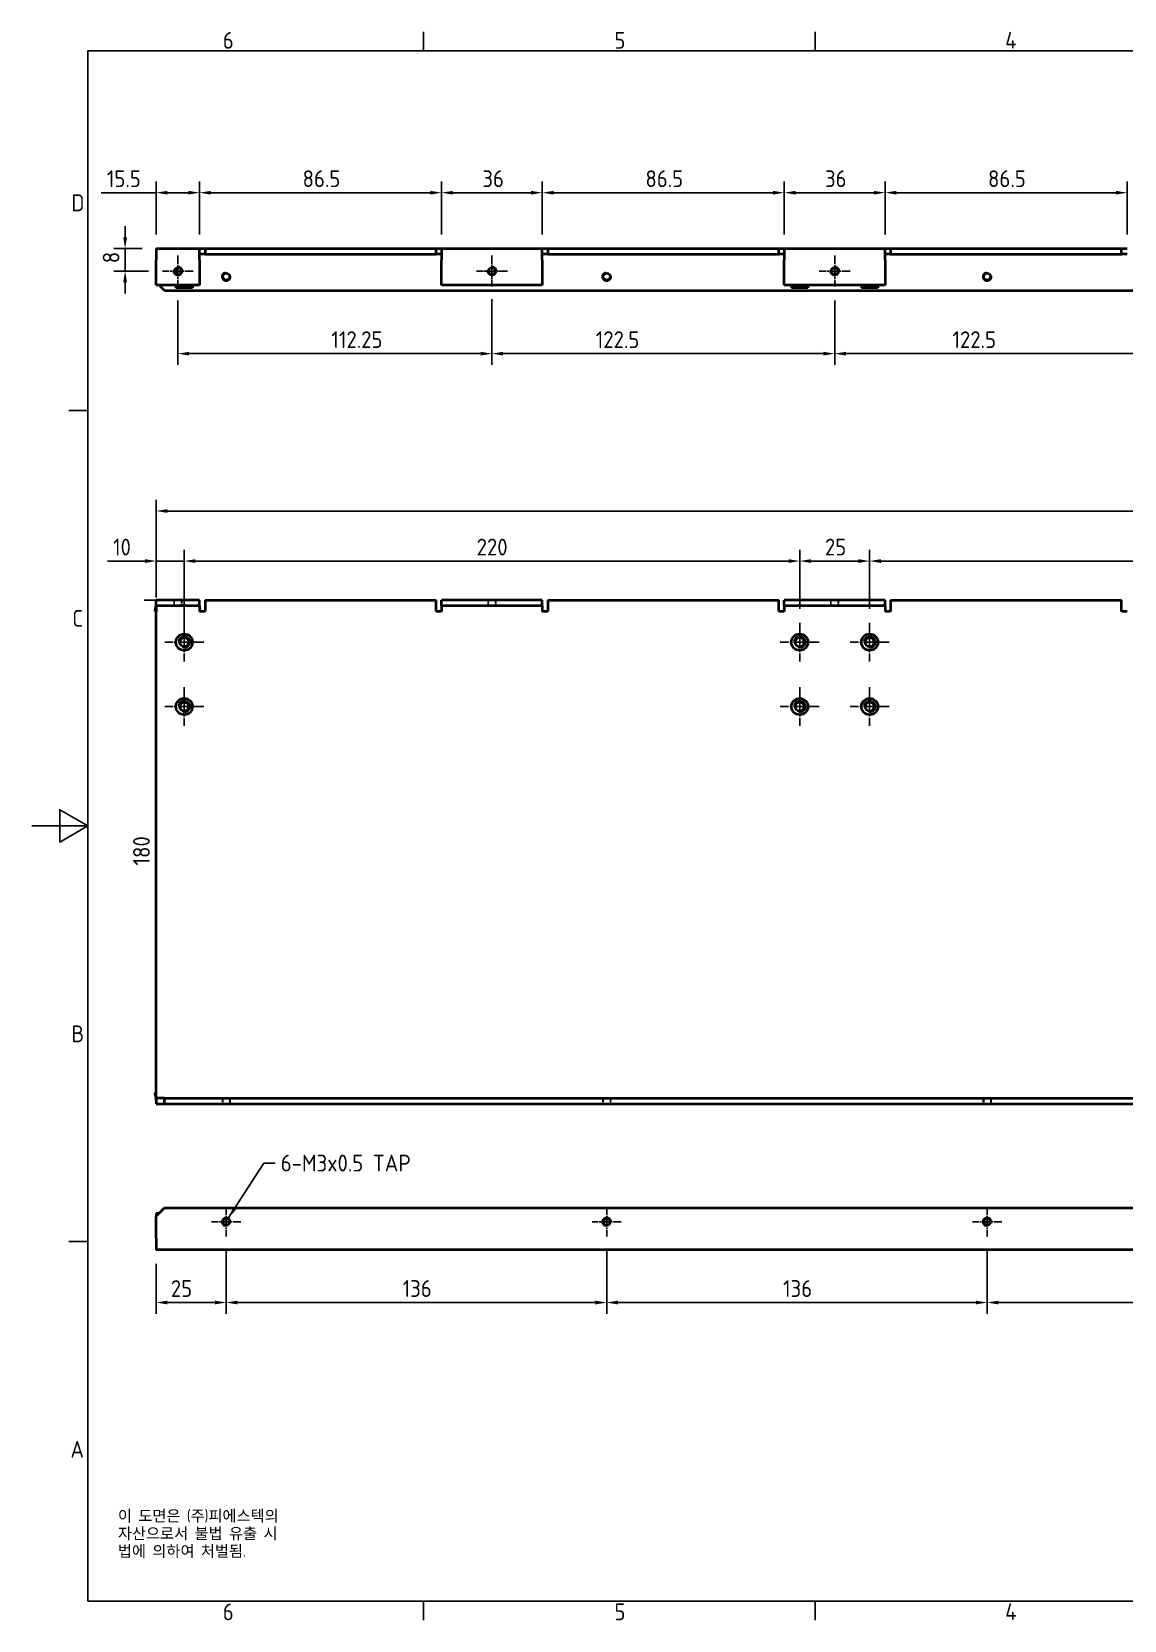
# Model space of a CAD drawing. Header units: millimetres. Extents: x 0 to 840, y 0 to 594.
# Drawn here: x 0 to 390, y 13 to 581 of the extents above; entities that cross this region are included whole.
import ezdxf

# ---------------------------------------------------------------- set-up
doc = ezdxf.new("R2010")
doc.units = ezdxf.units.MM
doc.header["$LTSCALE"] = 2
doc.linetypes.add('CHAIN', pattern=[0.3543, 0.2362, -0.0295, 0.0591, -0.0295])
doc.linetypes.add('DASHED', pattern=[0.2067, 0.1654, -0.0413])
doc.layers.get('0').update_dxf_attribs({"color": 3, "lineweight": 25})
for name, color, linetype, lineweight in [('가려진 것(ISO)', 2, 'DASHED', 18), ('가시적인 것(ISO)', 3, 'Continuous', 40), ('가시적인 좁은 것(ISO)', 3, 'Continuous', 35), ('경계(ISO)', 7, 'Continuous', 25), ('기호(ISO)', 5, 'Continuous', 25), ('중심 표식(ISO)', 1, 'Continuous', 25), ('치수(ISO)', 2, 'Continuous', 25)]:
    doc.layers.add(name, color=color, linetype=linetype, lineweight=lineweight)
doc.styles.add('문자 텍스트_M2B', font='isocp.shx')
doc.styles.add('문자 텍스트_PSTEK_POSCO', font='isocp.shx')
doc.styles.add('치수 텍스트_PSTEK_POSCO', font='isocp.shx')
doc.dimstyles.new('치수_PSTEK_POSCO', dxfattribs={"dimscale": 2, "dimtxt": 3, "dimasz": 2, "dimexe": 2, "dimexo": 2.5, "dimgap": 1, "dimtad": 1, "dimrnd": 1e-08, "dimdsep": 46, "dimtxsty": '치수 텍스트_PSTEK_POSCO', "dimcen": 0.09, "dimdle": 10, "dimclrd": 7, "dimclre": 7, "dimclrt": 2, "dimadec": 1, "dimazin": 2, "dimtfac": 1, "dimtmove": 0, "dimatfit": 3, "dimfxl": 0, "dimtolj": 1, "dimlwd": -1, "dimlwe": -1, "dimarcsym": 0})
doc.dimstyles.new('치수_PSTEK_POSCO$7', dxfattribs={"dimscale": 2, "dimtxt": 3, "dimasz": 2, "dimexe": 2, "dimexo": 2.5, "dimgap": 1, "dimtad": 1, "dimrnd": 1e-08, "dimdsep": 46, "dimtxsty": '치수 텍스트_PSTEK_POSCO', "dimcen": 0.09, "dimdle": 10, "dimclrd": 7, "dimclre": 7, "dimclrt": 2, "dimadec": 1, "dimazin": 2, "dimtfac": 1, "dimtmove": 0, "dimatfit": 3, "dimfxl": 0, "dimtolj": 1, "dimlwd": -1, "dimlwe": -1, "dimarcsym": 0})

# ---------------------------------------------------------------- blocks, each defined once
blk = doc.blocks.new('경계 Default Border')
at = {"layer": '경계(ISO)'}
for p, q in [((70, 287), (70, 290.4)), ((140, 287), (140, 290.4)), ((10, 222.75), (6.6, 222.75)), ((10, 74.25), (6.6, 74.25)), ((70, 10), (70, 6.6)), ((140, 10), (140, 6.6))]:
    blk.add_line(p, q, dxfattribs=at)
at = {"layer": '경계(ISO)', "flags": 128}
for points in [[(10, 10), (10, 287), (410, 287), (410, 10), (10, 10)], [(0, 148.5), (10, 148.5), (5, 151.39), (5, 145.61), (10, 148.5)]]:
    blk.add_lwpolyline(points, dxfattribs=at)
at = {"layer": '경계(ISO)', "color": 2, "char_height": 3, "attachment_point": 7, "style": '문자 텍스트_M2B'}
for s, insert in [('6', (34.14, 287.37)), ('5', (104.14, 287.37)), ('4', (173.97, 287.4)), ('D', (7.08, 258.35)), ('C', (7.24, 184.1)), ('B', (7.08, 109.85)), ('A', (6.91, 35.62)), ('6', (34.14, 6.57)), ('5', (104.14, 6.57)), ('4', (173.97, 6.6))]:
    blk.add_mtext(s, dxfattribs=dict(at, insert=insert))
blk = doc.blocks.new('*D22')
at = {"layer": 'Defpoints', "color": 0, "transparency": 16777216}
for p in [(54.5, 391.66), (44.5, 373.67), (54.5, 362.67)]:
    blk.add_point(p, dxfattribs=at)
at = {"layer": '치수(ISO)', "color": 7, "transparency": 16777216}
for p, q in [((44.5, 378.67), (44.5, 395.66)), ((54.5, 367.67), (54.5, 395.66)), ((40.5, 391.66), (27.05, 391.66)), ((54.5, 391.66), (44.5, 391.66)), ((58.5, 391.66), (62.5, 391.66))]:
    blk.add_line(p, q, dxfattribs=at)
for points in [[(40.5, 392.33), (40.5, 390.99), (44.5, 391.66)], [(58.5, 392.33), (58.5, 390.99), (54.5, 391.66)]]:
    blk.add_solid(points, dxfattribs=at)
at = {"layer": '치수(ISO)', "color": 2, "transparency": 16777216, "insert": (29.05, 396.66), "char_height": 6, "attachment_point": 4, "style": '치수 텍스트_PSTEK_POSCO'}
blk.add_mtext('\\A1;10', dxfattribs=at)
blk = doc.blocks.new('*D23')
at = {"layer": 'Defpoints', "color": 0, "transparency": 16777216}
for p in [(274.5, 391.66), (274.5, 369.62), (54.5, 362.67)]:
    blk.add_point(p, dxfattribs=at)
at = {"layer": '치수(ISO)', "color": 7, "transparency": 16777216}
for p, q in [((54.5, 367.67), (54.5, 395.66)), ((274.5, 374.62), (274.5, 395.66)), ((58.5, 391.66), (270.5, 391.66))]:
    blk.add_line(p, q, dxfattribs=at)
for points in [[(58.5, 392.33), (58.5, 390.99), (54.5, 391.66)], [(270.5, 392.33), (270.5, 390.99), (274.5, 391.66)]]:
    blk.add_solid(points, dxfattribs=at)
at = {"layer": '치수(ISO)', "color": 2, "transparency": 16777216, "insert": (159.04, 396.66), "char_height": 6, "attachment_point": 4, "style": '치수 텍스트_PSTEK_POSCO'}
blk.add_mtext('\\A1;220', dxfattribs=at)
blk = doc.blocks.new('*D24')
at = {"layer": 'Defpoints', "color": 0, "transparency": 16777216}
for p in [(299.5, 391.66), (274.5, 369.62), (299.5, 369.62)]:
    blk.add_point(p, dxfattribs=at)
at = {"layer": '치수(ISO)', "color": 7, "transparency": 16777216}
for p, q in [((274.5, 374.62), (274.5, 395.66)), ((299.5, 374.62), (299.5, 395.66)), ((278.5, 391.66), (295.5, 391.66))]:
    blk.add_line(p, q, dxfattribs=at)
for points in [[(278.5, 392.33), (278.5, 390.99), (274.5, 391.66)], [(295.5, 392.33), (295.5, 390.99), (299.5, 391.66)]]:
    blk.add_solid(points, dxfattribs=at)
at = {"layer": '치수(ISO)', "color": 2, "transparency": 16777216, "insert": (283.52, 396.66), "char_height": 6, "attachment_point": 4, "style": '치수 텍스트_PSTEK_POSCO'}
blk.add_mtext('\\A1;25', dxfattribs=at)
blk = doc.blocks.new('*D25')
at = {"layer": 'Defpoints', "color": 0, "transparency": 16777216}
for p in [(519.5, 391.66), (299.5, 369.62), (519.5, 369.62)]:
    blk.add_point(p, dxfattribs=at)
at = {"layer": '치수(ISO)', "color": 7, "transparency": 16777216}
for p, q in [((299.5, 374.62), (299.5, 395.66)), ((519.5, 374.62), (519.5, 395.66)), ((303.5, 391.66), (515.5, 391.66))]:
    blk.add_line(p, q, dxfattribs=at)
for points in [[(303.5, 392.33), (303.5, 390.99), (299.5, 391.66)], [(515.5, 392.33), (515.5, 390.99), (519.5, 391.66)]]:
    blk.add_solid(points, dxfattribs=at)
at = {"layer": '치수(ISO)', "color": 2, "transparency": 16777216, "insert": (404.04, 396.66), "char_height": 6, "attachment_point": 4, "style": '치수 텍스트_PSTEK_POSCO'}
blk.add_mtext('\\A1;220', dxfattribs=at)
blk = doc.blocks.new('*D32')
at = {"layer": 'Defpoints', "color": 0, "transparency": 16777216}
for p in [(60, 523.31), (44.5, 503.31), (60, 503.31)]:
    blk.add_point(p, dxfattribs=at)
at = {"layer": '치수(ISO)', "color": 7, "transparency": 16777216}
for p, q in [((44.5, 523.31), (24.85, 523.31)), ((44.5, 508.31), (44.5, 527.31)), ((56, 523.31), (48.5, 523.31)), ((60, 508.31), (60, 527.31))]:
    blk.add_line(p, q, dxfattribs=at)
for points in [[(48.5, 523.97), (48.5, 522.64), (44.5, 523.31)], [(56, 523.97), (56, 522.64), (60, 523.31)]]:
    blk.add_solid(points, dxfattribs=at)
at = {"layer": '치수(ISO)', "color": 2, "transparency": 16777216, "insert": (26.85, 528.31), "char_height": 6, "attachment_point": 4, "style": '치수 텍스트_PSTEK_POSCO'}
blk.add_mtext('\\A1;15.5', dxfattribs=at)
blk = doc.blocks.new('*D33')
at = {"layer": 'Defpoints', "color": 0, "transparency": 16777216}
for p in [(305, 523.31), (269, 503.31), (305, 503.31)]:
    blk.add_point(p, dxfattribs=at)
at = {"layer": '치수(ISO)', "color": 7, "transparency": 16777216}
for p, q in [((269, 508.31), (269, 527.31)), ((273, 523.31), (301, 523.31)), ((305, 508.31), (305, 527.31))]:
    blk.add_line(p, q, dxfattribs=at)
for points in [[(273, 523.97), (273, 522.64), (269, 523.31)], [(301, 523.97), (301, 522.64), (305, 523.31)]]:
    blk.add_solid(points, dxfattribs=at)
at = {"layer": '치수(ISO)', "color": 2, "transparency": 16777216, "insert": (283.55, 528.31), "char_height": 6, "attachment_point": 4, "style": '치수 텍스트_PSTEK_POSCO'}
blk.add_mtext('\\A1;36', dxfattribs=at)
blk = doc.blocks.new('*D34')
at = {"layer": 'Defpoints', "color": 0, "transparency": 16777216}
for p in [(164.5, 490.08), (287, 489.81), (287, 465.79)]:
    blk.add_point(p, dxfattribs=at)
at = {"layer": '치수(ISO)', "color": 7, "transparency": 16777216}
for p, q in [((164.5, 485.08), (164.5, 461.79)), ((287, 484.81), (287, 461.79)), ((168.5, 465.79), (283, 465.79))]:
    blk.add_line(p, q, dxfattribs=at)
for points in [[(168.5, 466.45), (168.5, 465.12), (164.5, 465.79)], [(283, 466.45), (283, 465.12), (287, 465.79)]]:
    blk.add_solid(points, dxfattribs=at)
at = {"layer": '치수(ISO)', "color": 2, "transparency": 16777216, "insert": (201.6, 470.79), "char_height": 6, "attachment_point": 4, "style": '치수 텍스트_PSTEK_POSCO'}
blk.add_mtext('\\A1;122.5', dxfattribs=at)
blk = doc.blocks.new('*D35')
at = {"layer": 'Defpoints', "color": 0, "transparency": 16777216}
for p in [(287, 489.81), (409.5, 489.81), (409.5, 465.79)]:
    blk.add_point(p, dxfattribs=at)
at = {"layer": '치수(ISO)', "color": 7, "transparency": 16777216}
for p, q in [((287, 484.81), (287, 461.79)), ((409.5, 484.81), (409.5, 461.79)), ((291, 465.79), (405.5, 465.79))]:
    blk.add_line(p, q, dxfattribs=at)
for points in [[(291, 466.45), (291, 465.12), (287, 465.79)], [(405.5, 466.45), (405.5, 465.12), (409.5, 465.79)]]:
    blk.add_solid(points, dxfattribs=at)
at = {"layer": '치수(ISO)', "color": 2, "transparency": 16777216, "insert": (329.1, 470.79), "char_height": 6, "attachment_point": 4, "style": '치수 텍스트_PSTEK_POSCO'}
blk.add_mtext('\\A1;122.5', dxfattribs=at)
blk = doc.blocks.new('*D39')
at = {"layer": 'Defpoints', "color": 0, "transparency": 16777216}
for p in [(774.5, 409.55), (44.5, 373.67), (774.5, 373.67)]:
    blk.add_point(p, dxfattribs=at)
at = {"layer": '치수(ISO)', "color": 7, "transparency": 16777216}
for p, q in [((44.5, 378.67), (44.5, 413.55)), ((48.5, 409.55), (770.5, 409.55)), ((774.5, 378.67), (774.5, 413.55))]:
    blk.add_line(p, q, dxfattribs=at)
for points in [[(48.5, 410.21), (48.5, 408.88), (44.5, 409.55)], [(770.5, 410.21), (770.5, 408.88), (774.5, 409.55)]]:
    blk.add_solid(points, dxfattribs=at)
at = {"layer": '치수(ISO)', "color": 2, "transparency": 16777216, "insert": (404.1, 414.55), "char_height": 6, "attachment_point": 4, "style": '치수 텍스트_PSTEK_POSCO'}
blk.add_mtext('\\A1;730', dxfattribs=at)
blk = doc.blocks.new('*D42')
at = {"layer": 'Defpoints', "color": 0, "transparency": 16777216}
for p in [(69.5, 150.29), (44.5, 145.52), (69.5, 126.68)]:
    blk.add_point(p, dxfattribs=at)
at = {"layer": '치수(ISO)', "color": 7, "transparency": 16777216}
for p, q in [((69.5, 145.29), (69.5, 122.68)), ((44.5, 140.52), (44.5, 122.68)), ((48.5, 126.68), (65.5, 126.68))]:
    blk.add_line(p, q, dxfattribs=at)
for points in [[(48.5, 127.35), (48.5, 126.01), (44.5, 126.68)], [(65.5, 127.35), (65.5, 126.01), (69.5, 126.68)]]:
    blk.add_solid(points, dxfattribs=at)
at = {"layer": '치수(ISO)', "color": 2, "transparency": 16777216, "insert": (49.73, 131.68), "char_height": 6, "attachment_point": 4, "style": '치수 텍스트_PSTEK_POSCO'}
blk.add_mtext('\\A1;25', dxfattribs=at)
blk = doc.blocks.new('*D43')
at = {"layer": 'Defpoints', "color": 0, "transparency": 16777216}
for p in [(69.5, 150.29), (205.5, 150.29), (205.5, 126.68)]:
    blk.add_point(p, dxfattribs=at)
at = {"layer": '치수(ISO)', "color": 7, "transparency": 16777216}
for p, q in [((69.5, 145.29), (69.5, 122.68)), ((205.5, 145.29), (205.5, 122.68)), ((73.5, 126.68), (201.5, 126.68))]:
    blk.add_line(p, q, dxfattribs=at)
for points in [[(73.5, 127.35), (73.5, 126.01), (69.5, 126.68)], [(201.5, 127.35), (201.5, 126.01), (205.5, 126.68)]]:
    blk.add_solid(points, dxfattribs=at)
at = {"layer": '치수(ISO)', "color": 2, "transparency": 16777216, "insert": (132.57, 131.68), "char_height": 6, "attachment_point": 4, "style": '치수 텍스트_PSTEK_POSCO'}
blk.add_mtext('\\A1;136', dxfattribs=at)
blk = doc.blocks.new('*D44')
at = {"layer": 'Defpoints', "color": 0, "transparency": 16777216}
for p in [(341.5, 150.29), (477.5, 150.29), (477.5, 126.68)]:
    blk.add_point(p, dxfattribs=at)
at = {"layer": '치수(ISO)', "color": 7, "transparency": 16777216}
for p, q in [((341.5, 145.29), (341.5, 122.68)), ((477.5, 145.29), (477.5, 122.68)), ((345.5, 126.68), (473.5, 126.68))]:
    blk.add_line(p, q, dxfattribs=at)
for points in [[(345.5, 127.35), (345.5, 126.01), (341.5, 126.68)], [(473.5, 127.35), (473.5, 126.01), (477.5, 126.68)]]:
    blk.add_solid(points, dxfattribs=at)
at = {"layer": '치수(ISO)', "color": 2, "transparency": 16777216, "insert": (411.57, 131.68), "char_height": 6, "attachment_point": 4, "style": '치수 텍스트_PSTEK_POSCO'}
blk.add_mtext('\\A1;136', dxfattribs=at)
blk = doc.blocks.new('*D47')
at = {"layer": 'Defpoints', "color": 0, "transparency": 16777216}
for p in [(62, 377.67), (44.21, 197.67), (44.5, 197.67)]:
    blk.add_point(p, dxfattribs=at)
at = {"layer": '치수(ISO)', "color": 7, "transparency": 16777216}
for p, q in [((57, 377.67), (40.21, 377.67)), ((44.21, 373.67), (44.21, 201.67))]:
    blk.add_line(p, q, dxfattribs=at)
for points in [[(43.55, 373.67), (44.88, 373.67), (44.21, 377.67)], [(43.55, 201.67), (44.88, 201.67), (44.21, 197.67)]]:
    blk.add_solid(points, dxfattribs=at)
at = {"layer": '치수(ISO)', "color": 2, "transparency": 16777216, "insert": (39.21, 282.87), "char_height": 6, "attachment_point": 4, "rotation": 90, "style": '치수 텍스트_PSTEK_POSCO'}
blk.add_mtext('\\A1;180', dxfattribs=at)
blk = doc.blocks.new('*D49')
at = {"layer": 'Defpoints', "color": 0, "transparency": 16777216}
for p in [(52.25, 489.81), (164.5, 490.31), (52.25, 465.79)]:
    blk.add_point(p, dxfattribs=at)
at = {"layer": '치수(ISO)', "color": 7, "transparency": 16777216}
for p, q in [((52.25, 484.81), (52.25, 461.79)), ((164.5, 485.31), (164.5, 461.79)), ((160.5, 465.79), (56.25, 465.79))]:
    blk.add_line(p, q, dxfattribs=at)
for points in [[(56.25, 466.45), (56.25, 465.12), (52.25, 465.79)], [(160.5, 466.45), (160.5, 465.12), (164.5, 465.79)]]:
    blk.add_solid(points, dxfattribs=at)
at = {"layer": '치수(ISO)', "color": 2, "transparency": 16777216, "insert": (107.08, 470.79), "char_height": 6, "attachment_point": 4, "style": '치수 텍스트_PSTEK_POSCO'}
blk.add_mtext('\\A1;112.25', dxfattribs=at)
blk = doc.blocks.new('*D53')
at = {"layer": 'Defpoints', "color": 0, "transparency": 16777216}
for p in [(205.5, 150.29), (341.5, 150.29), (341.5, 126.68)]:
    blk.add_point(p, dxfattribs=at)
at = {"layer": '치수(ISO)', "color": 7, "transparency": 16777216}
for p, q in [((205.5, 145.29), (205.5, 122.68)), ((341.5, 145.29), (341.5, 122.68)), ((209.5, 126.68), (337.5, 126.68))]:
    blk.add_line(p, q, dxfattribs=at)
for points in [[(209.5, 127.35), (209.5, 126.01), (205.5, 126.68)], [(337.5, 127.35), (337.5, 126.01), (341.5, 126.68)]]:
    blk.add_solid(points, dxfattribs=at)
at = {"layer": '치수(ISO)', "color": 2, "transparency": 16777216, "insert": (268.55, 131.68), "char_height": 6, "attachment_point": 4, "style": '치수 텍스트_PSTEK_POSCO'}
blk.add_mtext('\\A1;136', dxfattribs=at)
blk = doc.blocks.new('*D55')
at = {"layer": 'Defpoints', "color": 0, "transparency": 16777216}
for p in [(391.5, 523.31), (305, 503.31), (391.5, 503.31)]:
    blk.add_point(p, dxfattribs=at)
at = {"layer": '치수(ISO)', "color": 7, "transparency": 16777216}
for p, q in [((305, 508.31), (305, 527.31)), ((309, 523.31), (387.5, 523.31)), ((391.5, 508.31), (391.5, 527.31))]:
    blk.add_line(p, q, dxfattribs=at)
for points in [[(309, 523.97), (309, 522.64), (305, 523.31)], [(387.5, 523.97), (387.5, 522.64), (391.5, 523.31)]]:
    blk.add_solid(points, dxfattribs=at)
at = {"layer": '치수(ISO)', "color": 2, "transparency": 16777216, "insert": (341.81, 528.31), "char_height": 6, "attachment_point": 4, "style": '치수 텍스트_PSTEK_POSCO'}
blk.add_mtext('\\A1;86.5', dxfattribs=at)
blk = doc.blocks.new('*D61')
at = {"layer": 'Defpoints', "color": 0, "transparency": 16777216}
for p in [(269, 523.31), (182.5, 503.31), (269, 503.31)]:
    blk.add_point(p, dxfattribs=at)
at = {"layer": '치수(ISO)', "color": 7, "transparency": 16777216}
for p, q in [((182.5, 508.31), (182.5, 527.31)), ((186.5, 523.31), (265, 523.31)), ((269, 508.31), (269, 527.31))]:
    blk.add_line(p, q, dxfattribs=at)
for points in [[(186.5, 523.97), (186.5, 522.64), (182.5, 523.31)], [(265, 523.97), (265, 522.64), (269, 523.31)]]:
    blk.add_solid(points, dxfattribs=at)
at = {"layer": '치수(ISO)', "color": 2, "transparency": 16777216, "insert": (219.35, 528.31), "char_height": 6, "attachment_point": 4, "style": '치수 텍스트_PSTEK_POSCO'}
blk.add_mtext('\\A1;86.5', dxfattribs=at)
blk = doc.blocks.new('*D62')
at = {"layer": 'Defpoints', "color": 0, "transparency": 16777216}
for p in [(182.5, 523.31), (146.5, 503.31), (182.5, 503.31)]:
    blk.add_point(p, dxfattribs=at)
at = {"layer": '치수(ISO)', "color": 7, "transparency": 16777216}
for p, q in [((146.5, 508.31), (146.5, 527.31)), ((150.5, 523.31), (178.5, 523.31)), ((182.5, 508.31), (182.5, 527.31))]:
    blk.add_line(p, q, dxfattribs=at)
for points in [[(150.5, 523.97), (150.5, 522.64), (146.5, 523.31)], [(178.5, 523.97), (178.5, 522.64), (182.5, 523.31)]]:
    blk.add_solid(points, dxfattribs=at)
at = {"layer": '치수(ISO)', "color": 2, "transparency": 16777216, "insert": (161.07, 528.31), "char_height": 6, "attachment_point": 4, "style": '치수 텍스트_PSTEK_POSCO'}
blk.add_mtext('\\A1;36', dxfattribs=at)
blk = doc.blocks.new('*D63')
at = {"layer": 'Defpoints', "color": 0, "transparency": 16777216}
for p in [(146.5, 523.31), (60, 503.31), (146.5, 503.31)]:
    blk.add_point(p, dxfattribs=at)
at = {"layer": '치수(ISO)', "color": 7, "transparency": 16777216}
for p, q in [((60, 508.31), (60, 527.31)), ((64, 523.31), (142.5, 523.31)), ((146.5, 508.31), (146.5, 527.31))]:
    blk.add_line(p, q, dxfattribs=at)
for points in [[(64, 523.97), (64, 522.64), (60, 523.31)], [(142.5, 523.97), (142.5, 522.64), (146.5, 523.31)]]:
    blk.add_solid(points, dxfattribs=at)
at = {"layer": '치수(ISO)', "color": 2, "transparency": 16777216, "insert": (96.81, 528.31), "char_height": 6, "attachment_point": 4, "style": '치수 텍스트_PSTEK_POSCO'}
blk.add_mtext('\\A1;86.5', dxfattribs=at)
blk = doc.blocks.new('*D64')
at = {"layer": 'Defpoints', "color": 0, "transparency": 16777216}
for p in [(44.5, 503.31), (33.36, 495.31), (46.75, 495.31)]:
    blk.add_point(p, dxfattribs=at)
at = {"layer": '치수(ISO)', "color": 7, "transparency": 16777216}
for p, q in [((33.36, 507.31), (33.36, 511.31)), ((39.5, 503.31), (29.36, 503.31)), ((33.36, 503.31), (33.36, 495.31)), ((41.75, 495.31), (29.36, 495.31)), ((33.36, 491.31), (33.36, 487.31))]:
    blk.add_line(p, q, dxfattribs=at)
for points in [[(32.7, 507.31), (34.03, 507.31), (33.36, 503.31)], [(32.7, 491.31), (34.03, 491.31), (33.36, 495.31)]]:
    blk.add_solid(points, dxfattribs=at)
at = {"layer": '치수(ISO)', "color": 2, "transparency": 16777216, "insert": (28.36, 498.11), "char_height": 6, "attachment_point": 4, "rotation": 90, "style": '치수 텍스트_PSTEK_POSCO'}
blk.add_mtext('\\A1;8', dxfattribs=at)

msp = doc.modelspace()

# ---------------------------------------------------------------- linework, layer by layer
at = {"layer": '가려진 것(ISO)', "ltscale": 1.904597}
for p, q in [((50.75, 377.675), (50.75, 375.675)), ((51.02, 375.675), (51.02, 377.675)), ((53.479, 375.675), (53.479, 377.675)), ((53.75, 375.675), (53.75, 377.675)), ((163, 377.675), (163, 375.675)), ((163.27, 375.675), (163.27, 377.675)), ((165.729, 375.675), (165.729, 377.675)), ((166, 375.675), (166, 377.675)), ((285.5, 377.675), (285.5, 375.675)), ((285.77, 375.675), (285.77, 377.675)), ((288.229, 375.675), (288.229, 377.675)), ((288.5, 375.675), (288.5, 377.675)), ((68, 199.675), (68, 197.675)), ((68.27, 199.675), (68.27, 197.675)), ((70.729, 199.675), (70.729, 197.675)), ((71, 197.675), (71, 199.675)), ((204, 199.675), (204, 197.675)), ((204.27, 199.675), (204.27, 197.675)), ((206.729, 199.675), (206.729, 197.675)), ((207, 197.675), (207, 199.675)), ((340, 199.675), (340, 197.675)), ((340.27, 199.675), (340.27, 197.675)), ((342.729, 199.675), (342.729, 197.675)), ((343, 197.675), (343, 199.675))]:
    msp.add_line(p, q, dxfattribs=at)
at = {"layer": '가시적인 것(ISO)'}
for p, q in [((44.5, 503.308), (60, 503.308)), ((44.5, 503.308), (44.5, 499.308)), ((60, 499.308), (60, 503.308)), ((60, 503.308), (62, 503.308)), ((62, 501.308), (60, 501.308)), ((62, 503.308), (62, 501.308)), ((62, 503.308), (144.5, 503.308)), ((62, 501.308), (144.5, 501.308)), ((144.5, 503.308), (146.5, 503.308)), ((144.5, 501.308), (144.5, 503.308)), ((146.5, 501.308), (144.5, 501.308)), ((146.5, 503.308), (182.5, 503.308)), ((146.5, 503.308), (146.5, 499.308)), ((182.5, 499.308), (182.5, 503.308)), ((182.5, 503.308), (184.5, 503.308)), ((184.5, 501.308), (182.5, 501.308)), ((184.5, 503.308), (184.5, 501.308)), ((184.5, 503.308), (267, 503.308)), ((184.5, 501.308), (267, 501.308)), ((267, 503.308), (269, 503.308)), ((267, 501.308), (267, 503.308)), ((269, 501.308), (267, 501.308)), ((269, 503.308), (305, 503.308)), ((269, 503.308), (269, 499.308)), ((305, 499.308), (305, 503.308)), ((305, 503.308), (307, 503.308)), ((307, 501.308), (305, 501.308)), ((307, 503.308), (307, 501.308)), ((307, 503.308), (389.5, 503.308)), ((307, 501.308), (389.5, 501.308)), ((389.5, 503.308), (391.5, 503.308)), ((389.5, 501.308), (389.5, 503.308)), ((391.5, 501.308), (389.5, 501.308)), ((44.5, 490.308), (44.5, 499.308)), ((51.55, 496.318), (51.55, 494.297)), ((60, 499.308), (60, 490.308)), ((146.5, 490.308), (146.5, 499.308)), ((182.5, 499.308), (182.5, 490.308)), ((269, 490.308), (269, 499.308)), ((305, 499.308), (305, 490.308)), ((60, 490.308), (44.5, 490.308)), ((47.5, 488.308), (45.5, 490.308)), ((47.5, 488.308), (771.5, 488.308)), ((51.55, 490.308), (51.55, 489.308)), ((57.45, 489.308), (51.55, 489.308)), ((57.45, 490.308), (57.45, 489.308)), ((182.5, 490.308), (146.5, 490.308)), ((305, 490.308), (269, 490.308)), ((271.55, 490.308), (271.55, 489.308)), ((277.45, 489.308), (271.55, 489.308)), ((277.45, 490.308), (277.45, 489.308)), ((296.55, 490.308), (296.55, 489.308)), ((302.45, 489.308), (296.55, 489.308)), ((302.45, 490.308), (302.45, 489.308)), ((44.5, 375.675), (44.5, 377.675)), ((60, 377.675), (44.5, 377.675)), ((60, 375.675), (44.5, 375.675)), ((44.5, 375.675), (44.5, 373.675)), ((60, 375.675), (60, 377.675)), ((60, 375.675), (60, 373.675)), ((62, 377.675), (144.5, 377.675)), ((62, 377.675), (62, 373.675)), ((144.5, 373.675), (144.5, 377.675)), ((146.5, 375.675), (146.5, 377.675)), ((182.5, 377.675), (146.5, 377.675)), ((182.5, 375.675), (146.5, 375.675)), ((146.5, 375.675), (146.5, 373.675)), ((182.5, 375.675), (182.5, 377.675)), ((182.5, 375.675), (182.5, 373.675)), ((184.5, 377.675), (267, 377.675)), ((184.5, 377.675), (184.5, 373.675)), ((267, 373.675), (267, 377.675)), ((269, 375.675), (269, 377.675)), ((305, 377.675), (269, 377.675)), ((305, 375.675), (269, 375.675)), ((269, 375.675), (269, 373.675)), ((305, 375.675), (305, 377.675)), ((305, 375.675), (305, 373.675)), ((307, 377.675), (389.5, 377.675)), ((307, 377.675), (307, 373.675)), ((389.5, 373.675), (389.5, 377.675)), ((44.5, 201.675), (44.5, 373.675)), ((62, 373.675), (60, 373.675)), ((146.5, 373.675), (144.5, 373.675)), ((184.5, 373.675), (182.5, 373.675)), ((269, 373.675), (267, 373.675)), ((307, 373.675), (305, 373.675)), ((391.5, 373.675), (389.5, 373.675)), ((44.5, 199.675), (44.5, 201.675)), ((47.5, 199.675), (44.5, 199.675)), ((44.5, 199.675), (44.5, 197.675)), ((47.5, 197.675), (47.5, 199.675)), ((47.5, 199.675), (771.5, 199.675)), ((44.5, 197.675), (47.5, 197.675)), ((47.5, 197.675), (771.5, 197.675)), ((44.5, 157.515), (47.5, 160.515)), ((47.5, 160.515), (771.5, 160.515)), ((44.5, 158.515), (44.5, 157.515)), ((45.5, 158.515), (44.5, 158.515)), ((44.5, 149.515), (44.5, 157.515)), ((44.5, 149.515), (44.5, 145.515)), ((774.5, 145.515), (44.5, 145.515))]:
    msp.add_line(p, q, dxfattribs=at)
for centre, radius in [((52.25, 495.308), 1.23), ((69.5, 493.308), 1.23), ((164.5, 495.308), 1.23), ((205.5, 493.308), 1.23), ((287, 495.308), 1.23), ((341.5, 493.308), 1.23), ((54.5, 362.675), 2.95), ((54.5, 362.675), 1.621), ((274.5, 362.675), 2.95), ((274.5, 362.675), 1.621), ((299.5, 362.675), 2.95), ((299.5, 362.675), 1.621), ((54.5, 339.675), 2.95), ((54.5, 339.675), 1.621), ((274.5, 339.675), 2.95), ((274.5, 339.675), 1.621), ((299.5, 339.675), 2.95), ((299.5, 339.675), 1.621), ((69.5, 155.515), 1.23), ((205.5, 155.515), 1.23), ((341.5, 155.515), 1.23)]:
    msp.add_circle(centre, radius, dxfattribs=at)
at = {"layer": '가시적인 좁은 것(ISO)'}
for centre, radius, start, end in [((52.25, 495.308), 1.5, 170, 80), ((69.5, 493.308), 1.5, 100, 10), ((164.5, 495.308), 1.5, 170, 80), ((205.5, 493.308), 1.5, 100, 10), ((287, 495.308), 1.5, 170, 80), ((341.5, 493.308), 1.5, 100, 10), ((54.5, 362.675), 2, 260, 170), ((274.5, 362.675), 2, 260, 170), ((299.5, 362.675), 2, 260, 170), ((54.5, 339.675), 2, 260, 170), ((274.5, 339.675), 2, 260, 170), ((299.5, 339.675), 2, 260, 170), ((69.5, 155.515), 1.5, 350, 260), ((205.5, 155.515), 1.5, 350, 260), ((341.5, 155.515), 1.5, 350, 260)]:
    msp.add_arc(centre, radius, start, end, dxfattribs=at)
at = {"layer": '중심 표식(ISO)', "linetype": 'CHAIN', "ltscale": 6.111541}
for p, q in [((52.25, 500.808), (52.25, 489.808)), ((164.5, 500.808), (164.5, 489.808)), ((287, 500.808), (287, 489.808)), ((57.75, 495.308), (46.75, 495.308)), ((170, 495.308), (159, 495.308)), ((292.5, 495.308), (281.5, 495.308))]:
    msp.add_line(p, q, dxfattribs=at)
at = {"layer": '중심 표식(ISO)', "linetype": 'CHAIN', "ltscale": 5.810959}
for p, q in [((164.5, 500.537), (164.5, 490.078)), ((169.729, 495.308), (159.27, 495.308)), ((69.5, 160.745), (69.5, 150.286)), ((205.5, 160.745), (205.5, 150.286)), ((341.5, 160.745), (341.5, 150.286)), ((74.729, 155.515), (64.27, 155.515)), ((210.729, 155.515), (200.27, 155.515)), ((346.729, 155.515), (336.27, 155.515))]:
    msp.add_line(p, q, dxfattribs=at)
at = {"layer": '중심 표식(ISO)', "linetype": 'CHAIN', "ltscale": 7.722792}
for p, q in [((54.5, 369.625), (54.5, 355.725)), ((274.5, 369.625), (274.5, 355.725)), ((299.5, 369.625), (299.5, 355.725)), ((61.45, 362.675), (47.55, 362.675)), ((281.45, 362.675), (267.55, 362.675)), ((306.45, 362.675), (292.55, 362.675)), ((54.5, 346.625), (54.5, 332.725)), ((274.5, 346.625), (274.5, 332.725)), ((299.5, 346.625), (299.5, 332.725)), ((61.45, 339.675), (47.55, 339.675)), ((281.45, 339.675), (267.55, 339.675)), ((306.45, 339.675), (292.55, 339.675))]:
    msp.add_line(p, q, dxfattribs=at)

# ---------------------------------------------------------------- block references
at = {"xscale": 2, "yscale": 2, "zscale": 2}
msp.add_blockref('경계 Default Border', (0, 0), dxfattribs=at)

# ---------------------------------------------------------------- texts
at = {"layer": '기호(ISO)', "color": 2, "insert": (89.002, 176.51), "char_height": 6, "width": 55.90513, "attachment_point": 4, "line_spacing_factor": 0.525, "style": '치수 텍스트_PSTEK_POSCO'}
msp.add_mtext('{6-M3x0.5 TAP}', dxfattribs=at)
at = {"layer": '기호(ISO)', "color": 7, "insert": (30.789, 52.457), "char_height": 4, "width": 102.48028, "attachment_point": 1, "line_spacing_factor": 0.944221, "style": '문자 텍스트_PSTEK_POSCO'}
msp.add_mtext('{이 도면은 (주)피에스텍의\\P자산으로서 불법 유출 시 \\P법에 의하여 처벌됨.}', dxfattribs=at)

# ---------------------------------------------------------------- dimensions: what is measured, and where the dimension line sits
at = {"layer": '치수(ISO)', "color": 7}
for base, p1, p2, angle, override, picture, middle in [((60, 523.308), (44.5, 503.308), (60, 503.308), 180, {"dimdec": 2, "dimtp": 0, "dimtm": 0, "dimtdec": 2, "dimtofl": 0, "dimatfit": 2}, '*D32', (32.675, 523.308)), ((146.5, 523.308), (60, 503.308), (146.5, 503.308), 180, {"dimdec": 2, "dimtp": 0, "dimtm": 0, "dimtdec": 2, "dimtofl": 0, "dimatfit": 1}, '*D63', (103.23, 523.308)), ((182.5, 523.308), (146.5, 503.308), (182.5, 503.308), 180, {"dimdec": 2, "dimtp": 0, "dimtm": 0, "dimtdec": 2, "dimtofl": 0, "dimatfit": 1}, '*D62', (164.52, 523.308)), ((269, 523.308), (182.5, 503.308), (269, 503.308), 180, {"dimdec": 2, "dimtp": 0, "dimtm": 0, "dimtdec": 2, "dimtofl": 0, "dimatfit": 1}, '*D61', (225.77, 523.308)), ((305, 523.308), (269, 503.308), (305, 503.308), 180, {"dimdec": 2, "dimtp": 0, "dimtm": 0, "dimtdec": 2, "dimtofl": 0, "dimatfit": 1}, '*D33', (287, 523.308)), ((391.5, 523.308), (305, 503.308), (391.5, 503.308), 180, {"dimdec": 2, "dimtp": 0, "dimtm": 0, "dimtdec": 2, "dimtofl": 0, "dimatfit": 1}, '*D55', (348.23, 523.308)), ((33.363, 495.308), (44.5, 503.308), (46.75, 495.308), 270, {"dimdec": 2, "dimtp": 0, "dimtm": 0, "dimtdec": 2, "dimtofl": 1, "dimatfit": 1}, '*D64', (33.363, 499.308)), ((52.25, 465.785), (164.5, 490.308), (52.25, 489.808), 180, {"dimdec": 2, "dimtp": 0, "dimtm": 0, "dimtdec": 2, "dimtofl": 0, "dimatfit": 1}, '*D49', (116.5, 465.785)), ((287, 465.785), (164.5, 490.078), (287, 489.808), 180, {"dimdec": 2, "dimtp": 0, "dimtm": 0, "dimtdec": 2, "dimtofl": 0, "dimatfit": 1}, '*D34', (209.52, 465.785)), ((409.5, 465.785), (287, 489.808), (409.5, 489.808), 180, {"dimdec": 2, "dimtp": 0, "dimtm": 0, "dimtdec": 2, "dimtofl": 0, "dimatfit": 1}, '*D35', (337.02, 465.785)), ((54.5, 391.661), (44.5, 373.675), (54.5, 362.675), 180, {"dimdec": 2, "dimtp": 0, "dimtm": 0, "dimtdec": 2, "dimtofl": 1, "dimatfit": 1}, '*D22', (31.754, 391.661)), ((274.5, 391.661), (54.5, 362.675), (274.5, 369.625), 180, {"dimdec": 2, "dimtp": 0, "dimtm": 0, "dimtdec": 2, "dimtofl": 0, "dimatfit": 1}, '*D23', (164.52, 391.661)), ((299.5, 391.661), (274.5, 369.625), (299.5, 369.625), 180, {"dimdec": 2, "dimtp": 0, "dimtm": 0, "dimtdec": 2, "dimtofl": 0, "dimatfit": 1}, '*D24', (287.02, 391.661)), ((519.5, 391.661), (299.5, 369.625), (519.5, 369.625), 180, {"dimdec": 2, "dimtp": 0, "dimtm": 0, "dimtdec": 2, "dimtofl": 0, "dimatfit": 1}, '*D25', (409.52, 391.661)), ((44.213, 197.675), (62, 377.675), (44.5, 197.675), 270, {"dimdec": 2, "dimse2": 1, "dimtp": 0, "dimtm": 0, "dimtdec": 2, "dimtofl": 0, "dimatfit": 1}, '*D47', (44.213, 287.675)), ((69.5, 126.679), (44.5, 145.515), (69.5, 150.286), 180, {"dimdec": 2, "dimtp": 0, "dimtm": 0, "dimtdec": 2, "dimtofl": 0, "dimatfit": 1}, '*D42', (53.23, 126.679)), ((205.5, 126.679), (69.5, 150.286), (205.5, 150.286), 180, {"dimdec": 2, "dimtp": 0, "dimtm": 0, "dimtdec": 2, "dimtofl": 0, "dimatfit": 1}, '*D43', (137.52, 126.679)), ((341.5, 126.679), (205.5, 150.286), (341.5, 150.286), 180, {"dimdec": 2, "dimtp": 0, "dimtm": 0, "dimtdec": 2, "dimtofl": 0, "dimatfit": 1}, '*D53', (273.5, 126.679)), ((477.5, 126.679), (341.5, 150.286), (477.5, 150.286), 180, {"dimdec": 2, "dimtp": 0, "dimtm": 0, "dimtdec": 2, "dimtofl": 0, "dimatfit": 1}, '*D44', (416.52, 126.679))]:
    dim = msp.add_linear_dim(base=base, p1=p1, p2=p2, angle=angle, dimstyle='치수_PSTEK_POSCO', override=override, dxfattribs=at)
    dim.commit()
    dim.dimension.update_dxf_attribs({"geometry": picture, "text_midpoint": middle, "dimtype": 160})
dim = msp.add_linear_dim(base=(774.5, 409.546), p1=(44.5, 373.675), p2=(774.5, 373.675), dimstyle='치수_PSTEK_POSCO', override={"dimdec": 2, "dimtp": 0, "dimtm": 0, "dimtdec": 2, "dimtofl": 0, "dimatfit": 1}, dxfattribs=at)
dim.commit()
dim.dimension.update_dxf_attribs({"geometry": '*D39', "text_midpoint": (409.5, 409.546), "dimtype": 160})

# ---------------------------------------------------------------- leaders
at = {"layer": '기호(ISO)', "color": 7, "annotation_type": 0, "has_hookline": 1, "hookline_direction": 0, "text_width": 48.359}
msp.add_leader([(70.25, 156.814), (83.002, 176.51), (87.002, 176.51)], dimstyle='치수_PSTEK_POSCO$7', override={"dimtad": 0}, dxfattribs=at)

doc.saveas('drawing.dxf')
